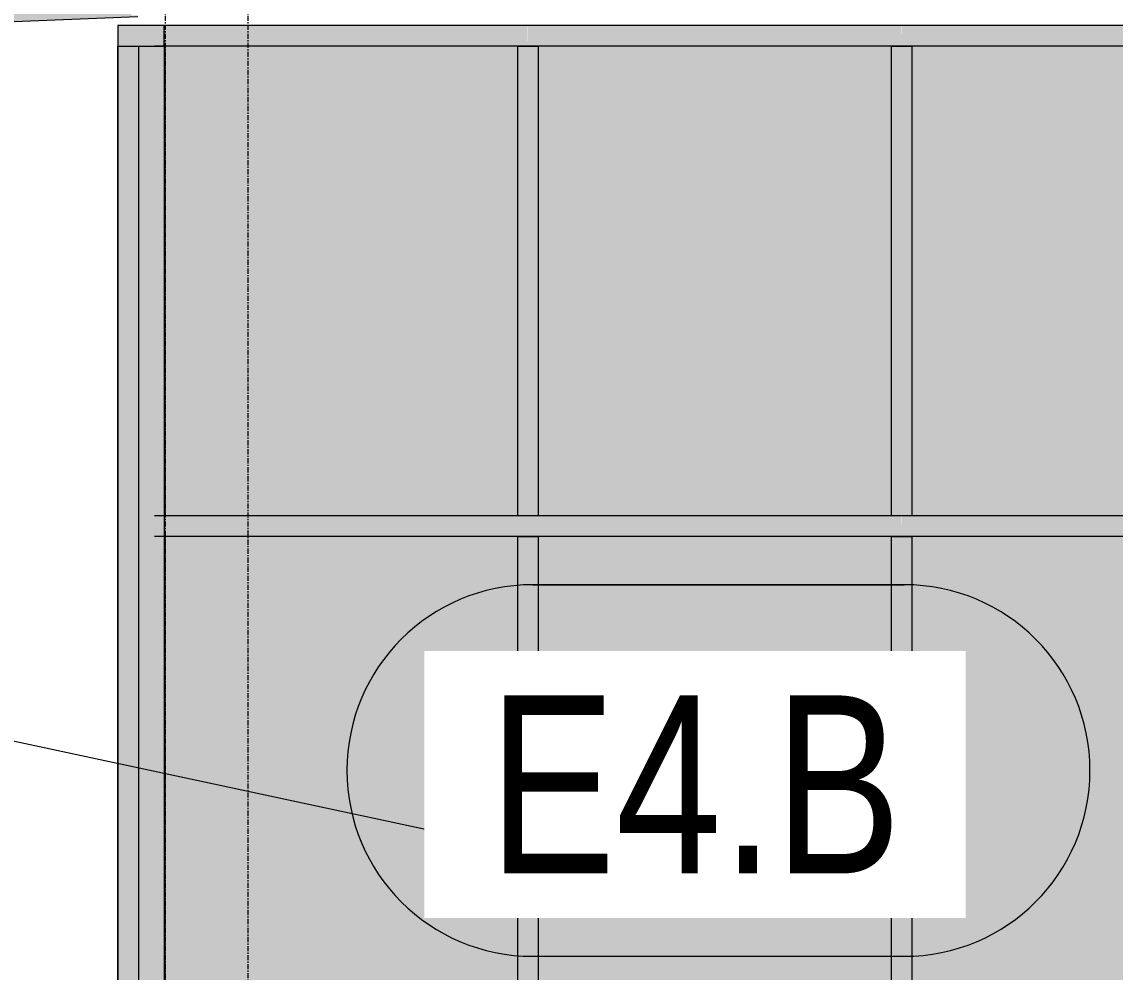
# Model space of a CAD drawing. Header units: inches. Extents: x 20273 to 40654, y -355 to 835.
# Drawn here: x 31395.8 to 31501.7, y 53.8 to 145.9 of the extents above; entities that cross this region are included whole.
import ezdxf

# ---------------------------------------------------------------- set-up
doc = ezdxf.new("R2010")
doc.units = ezdxf.units.IN
doc.header["$MEASUREMENT"] = 0
doc.linetypes.add('Grid Line 1_2_', pattern=[0.875, 0.5, -0.125, 0.125, -0.125])
for name, color, linetype, lineweight in [('A-ANNO-KEYN', 231, 'Continuous', 9), ('A-GLAZ-CURT', 52, 'Continuous', 13), ('A-GLAZ-CWMG', 51, 'Continuous', 13), ('A-WALL-IDEN', 211, 'Continuous', 9), ('S-BEAM', 12, 'Continuous', 13), ('S-GRID', 1, 'Continuous', 9)]:
    doc.layers.add(name, color=color, linetype=linetype, lineweight=lineweight)
doc.styles.add('Century Gothic', font='GOTHIC.TTF', dxfattribs={"width": 0.8, "height": 17.245342})

# ---------------------------------------------------------------- blocks, each defined once
blk = doc.blocks.new('Rectangular Mullion - Exterior 2_ x 4_5_-1274970-Elevation - East')
at = {"layer": 'A-GLAZ-CWMG'}
blk.add_hatch(color=256, dxfattribs=at).paths.add_polyline_path([(-22799.93, 143.5), (-22795.43, 143.5), (-22795.43, 145.5), (-22799.93, 145.5)], flags=0)
for p, q in [((-22799.93, 145.5), (-22799.93, 143.5)), ((-22795.43, 145.5), (-22799.93, 145.5)), ((-22795.43, 143.5), (-22795.43, 145.5)), ((-22799.93, 143.5), (-22795.43, 143.5))]:
    blk.add_line(p, q, dxfattribs=at)
blk = doc.blocks.new('Rectangular Mullion - Exterior 2_ x 4_5_-1142350-Elevation - East')
at = {"layer": 'A-GLAZ-CWMG'}
blk.add_hatch(color=256, dxfattribs=at).paths.add_polyline_path([(-22799.93, 2), (-22795.43, 2), (-22795.43, 97), (-22799.93, 97), (-22799.93, 8.09)], flags=0)
for p, q in [((-22799.93, 2), (-22799.93, 97)), ((-22795.43, 97), (-22795.43, 2)), ((-22795.43, 2), (-22799.93, 2))]:
    blk.add_line(p, q, dxfattribs=at)
blk = doc.blocks.new('Rectangular Mullion - Exterior 2_ x 4_5_-1142351-Elevation - East')
at = {"layer": 'A-GLAZ-CWMG'}
blk.add_hatch(color=256, dxfattribs=at).paths.add_polyline_path([(-22795.43, 97), (-22795.43, 143.5), (-22799.93, 143.5), (-22799.93, 97)], flags=0)
for p, q in [((-22799.93, 143.5), (-22795.43, 143.5)), ((-22799.93, 97), (-22799.93, 143.5)), ((-22795.43, 143.5), (-22795.43, 97))]:
    blk.add_line(p, q, dxfattribs=at)
blk = doc.blocks.new('System Panel - INSULATED LOW-E GLAZING _SEE ELEVATIONS FOR U-FACTOR_ SHGC_ _ LT_-1142335-Elevation - East')
at = {"layer": 'A-GLAZ-CURT'}
blk.add_hatch(color=256, dxfattribs=at).paths.add_polyline_path([(-22689.93, 2), (-22689.93, 96), (-22722.99, 96), (-22722.99, 2)], flags=0)
blk = doc.blocks.new('System Panel - INSULATED LOW-E GLAZING _SEE ELEVATIONS FOR U-FACTOR_ SHGC_ _ LT_-827433-Elevation - East')
at = {"layer": 'A-GLAZ-CURT'}
blk.add_hatch(color=256, dxfattribs=at).paths.add_polyline_path([(-22762.76, 2), (-22761.18, 2), (-22761.18, 96), (-22795.37, 96), (-22795.37, 2), (-22782.13, 2)], flags=0)
blk.add_line((-22795.37, 96), (-22795.37, 2), dxfattribs=at)
blk = doc.blocks.new('System Panel - INSULATED LOW-E GLAZING _SEE ELEVATIONS FOR U-FACTOR_ SHGC_ _ LT_-1142337-Elevation - East')
at = {"layer": 'A-GLAZ-CURT'}
blk.add_hatch(color=256, dxfattribs=at).paths.add_polyline_path([(-22689.93, 98), (-22689.93, 143.5), (-22722.99, 143.5), (-22722.99, 98)], flags=0)
blk = doc.blocks.new('System Panel - INSULATED LOW-E GLAZING _SEE ELEVATIONS FOR U-FACTOR_ SHGC_ _ LT_-1142338-Elevation - East')
at = {"layer": 'A-GLAZ-CURT'}
blk.add_hatch(color=256, dxfattribs=at).paths.add_polyline_path([(-22761.18, 98), (-22761.18, 143.5), (-22795.37, 143.5), (-22795.37, 98)], flags=0)
blk.add_line((-22795.37, 143.5), (-22795.37, 98), dxfattribs=at)
blk = doc.blocks.new('Rectangular Mullion - Exterior 2_ x 4_5_-769201-Elevation - East')
at = {"layer": 'A-GLAZ-CWMG'}
blk.add_hatch(color=256, dxfattribs=at).paths.add_polyline_path([(-22760.18, 143.5), (-22723.99, 143.5), (-22724.03, 145.5), (-22760.18, 145.5)], flags=0)
for p, q in [((-22723.99, 145.5), (-22760.18, 145.5)), ((-22723.99, 143.5), (-22760.18, 143.5))]:
    blk.add_line(p, q, dxfattribs=at)
blk = doc.blocks.new('Rectangular Mullion - Exterior 2_ x 4_5_-1142339-Elevation - East')
at = {"layer": 'A-GLAZ-CWMG'}
blk.add_hatch(color=256, dxfattribs=at).paths.add_polyline_path([(-22799.93, 2), (-22797.93, 2), (-22797.93, 97), (-22799.93, 97), (-22799.93, 8.09)], flags=0)
for p, q in [((-22799.93, 97), (-22799.93, 2)), ((-22797.93, 97), (-22797.93, 2)), ((-22797.93, 2), (-22799.93, 2))]:
    blk.add_line(p, q, dxfattribs=at)
blk = doc.blocks.new('Rectangular Mullion - Exterior 2_ x 4_5_-1142340-Elevation - East')
at = {"layer": 'A-GLAZ-CWMG'}
blk.add_hatch(color=256, dxfattribs=at).paths.add_polyline_path([(-22797.93, 97), (-22797.93, 143.5), (-22799.93, 143.5), (-22799.93, 97)], flags=0)
for p, q in [((-22799.93, 143.5), (-22797.93, 143.5)), ((-22799.93, 143.5), (-22799.93, 97)), ((-22797.93, 143.5), (-22797.93, 97))]:
    blk.add_line(p, q, dxfattribs=at)
blk = doc.blocks.new('Rectangular Mullion - Exterior 2_ x 4_5_-1135295-Elevation - East')
at = {"layer": 'A-GLAZ-CWMG'}
blk.add_hatch(color=256, dxfattribs=at).paths.add_polyline_path([(-22689.93, 96), (-22689.93, 98), (-22723.99, 98), (-22723.99, 96)], flags=0)
for p, q in [((-22689.93, 98), (-22723.99, 98)), ((-22689.93, 98), (-22689.93, 96)), ((-22689.93, 96), (-22723.99, 96))]:
    blk.add_line(p, q, dxfattribs=at)
blk = doc.blocks.new('Rectangular Mullion - Exterior 2_ x 4_5_-769423-Elevation - East')
at = {"layer": 'A-GLAZ-CWMG'}
blk.add_hatch(color=256, dxfattribs=at).paths.add_polyline_path([(-22760.18, 96), (-22760.18, 98), (-22796.37, 98), (-22796.37, 96)], flags=0)
for p, q in [((-22760.18, 98), (-22796.37, 98)), ((-22760.18, 96), (-22796.37, 96))]:
    blk.add_line(p, q, dxfattribs=at)
blk = doc.blocks.new('Rectangular Mullion - Exterior 2_ x 4_5_-1115231-Elevation - East')
at = {"layer": 'A-GLAZ-CWMG'}
blk.add_hatch(color=256, dxfattribs=at).paths.add_polyline_path([(-22759.18, 2), (-22759.18, 96), (-22761.18, 96), (-22761.18, 2)], flags=0)
for p, q in [((-22761.18, 96), (-22759.18, 96)), ((-22761.18, 96), (-22761.18, 2)), ((-22759.18, 96), (-22759.18, 2)), ((-22759.18, 2), (-22761.18, 2))]:
    blk.add_line(p, q, dxfattribs=at)
blk = doc.blocks.new('Rectangular Mullion - Exterior 2_ x 4_5_-1142334-Elevation - East')
at = {"layer": 'A-GLAZ-CWMG'}
blk.add_hatch(color=256, dxfattribs=at).paths.add_polyline_path([(-22759.18, 98), (-22759.18, 143.5), (-22761.18, 143.5), (-22761.18, 98)], flags=0)
for p, q in [((-22761.18, 143.5), (-22759.18, 143.5)), ((-22761.18, 143.5), (-22761.18, 98)), ((-22759.18, 143.5), (-22759.18, 98)), ((-22759.18, 98), (-22761.18, 98))]:
    blk.add_line(p, q, dxfattribs=at)
blk = doc.blocks.new('System Panel - INSULATED LOW-E GLAZING _SEE ELEVATIONS FOR U-FACTOR_ SHGC_ _ LT_-V30-Elevation - East')
at = {"layer": 'A-GLAZ-CURT'}
blk.add_hatch(color=256, dxfattribs=at).paths.add_polyline_path([(-22724.99, 2), (-22724.99, 96), (-22759.18, 96), (-22759.18, 2)], flags=0)
blk = doc.blocks.new('System Panel - INSULATED LOW-E GLAZING _SEE ELEVATIONS FOR U-FACTOR_ SHGC_ _ LT_-V31-Elevation - East')
at = {"layer": 'A-GLAZ-CURT'}
blk.add_hatch(color=256, dxfattribs=at).paths.add_polyline_path([(-22724.99, 98), (-22724.99, 143.5), (-22759.18, 143.5), (-22759.18, 98)], flags=0)
blk = doc.blocks.new('Rectangular Mullion - Exterior 2_ x 4_5_-1135297-Elevation - East')
at = {"layer": 'A-GLAZ-CWMG'}
blk.add_hatch(color=256, dxfattribs=at).paths.add_polyline_path([(-22687.93, 143.5), (-22687.93, 145.5), (-22723.99, 145.5), (-22723.99, 143.5)], flags=0)
for p, q in [((-22687.93, 145.5), (-22723.99, 145.5)), ((-22687.93, 145.5), (-22687.93, 143.5)), ((-22687.93, 143.5), (-22723.99, 143.5))]:
    blk.add_line(p, q, dxfattribs=at)
blk = doc.blocks.new('Rectangular Mullion - Exterior 2_ x 4_5_-1135298-Elevation - East')
at = {"layer": 'A-GLAZ-CWMG'}
blk.add_hatch(color=256, dxfattribs=at).paths.add_polyline_path([(-22760.18, 96), (-22723.99, 96), (-22724.03, 98), (-22760.18, 98)], flags=0)
for p, q in [((-22723.99, 98), (-22760.18, 98)), ((-22723.99, 96), (-22760.18, 96))]:
    blk.add_line(p, q, dxfattribs=at)
blk = doc.blocks.new('Rectangular Mullion - Exterior 2_ x 4_5_-827464-Elevation - East')
at = {"layer": 'A-GLAZ-CWMG'}
blk.add_hatch(color=256, dxfattribs=at).paths.add_polyline_path([(-22722.99, 2), (-22722.99, 96), (-22724.99, 96), (-22724.99, 2), (-22724.03, 2)], flags=0)
for p, q in [((-22724.99, 96), (-22722.99, 96)), ((-22724.99, 96), (-22724.99, 2)), ((-22722.99, 96), (-22722.99, 2)), ((-22722.99, 2), (-22724.99, 2))]:
    blk.add_line(p, q, dxfattribs=at)
blk = doc.blocks.new('Rectangular Mullion - Exterior 2_ x 4_5_-1142356-Elevation - East')
at = {"layer": 'A-GLAZ-CWMG'}
blk.add_hatch(color=256, dxfattribs=at).paths.add_polyline_path([(-22724.99, 98), (-22722.99, 98), (-22722.99, 143.5), (-22724.99, 143.5), (-22724.99, 115.51)], flags=0)
for p, q in [((-22724.99, 143.5), (-22722.99, 143.5)), ((-22724.99, 143.5), (-22724.99, 98)), ((-22722.99, 143.5), (-22722.99, 98)), ((-22722.99, 98), (-22724.99, 98))]:
    blk.add_line(p, q, dxfattribs=at)
blk = doc.blocks.new('Dimension Lumber - 5_5 x 7_5 Glulam-1730133-Elevation - East')
at = {"layer": 'S-BEAM'}
blk.add_hatch(color=256, dxfattribs=at).paths.add_polyline_path([(-22878.98, 143.01), (-22797.99, 146.39), (-22797.99, 146.5), (-22798.62, 146.5), (-22798.62, 153.75), (-22797.99, 153.75), (-22797.99, 153.89), (-22879.29, 150.51)], flags=0)
for p, q in [((-22879.29, 150.51), (-22797.99, 153.89)), ((-22878.98, 143.01), (-22879.29, 150.51)), ((-22878.98, 143.01), (-22797.99, 146.39))]:
    blk.add_line(p, q, dxfattribs=at)
blk = doc.blocks.new('Wall Tag - 1_4_-1369832-Elevation - East')
at = {"layer": 'A-WALL-IDEN', "color": 153}
for p, q in [((-21033.47, 164.65), (-20997.47, 164.65)), ((-20997.47, 164.65), (-21033.47, 164.65)), ((-21033.47, 128.65), (-20997.47, 128.65)), ((-21033.47, 128.65), (-20997.47, 128.65))]:
    blk.add_line(p, q, dxfattribs=at)
for centre, start, end in [((-21033.47, 146.65), 90, 270), ((-21033.47, 146.65), 90, 270), ((-20997.47, 146.65), 270, 90), ((-20997.47, 146.65), 270, 90)]:
    blk.add_arc(centre, 18, start, end, dxfattribs=at)

msp = doc.modelspace()

# ---------------------------------------------------------------- linework, layer by layer
at = {"layer": 'A-ANNO-KEYN', "color": 153}
msp.add_line((31463.11, 61.6), (31247.88, 107.63), dxfattribs=at)
at = {"layer": 'S-GRID', "linetype": 'Grid Line 1_2_'}
for p, q in [((31409.72, -273.16), (31409.72, 738.66)), ((31409.72, -273.16), (31409.72, 738.66)), ((31417.72, -273.16), (31417.72, 738.66)), ((31417.72, -273.16), (31417.72, 738.66))]:
    msp.add_line(p, q, dxfattribs=at)

# ---------------------------------------------------------------- block references
at = {"layer": 'A-GLAZ-CURT'}
for name in ['System Panel - INSULATED LOW-E GLAZING _SEE ELEVATIONS FOR U-FACTOR_ SHGC_ _ LT_-1142338-Elevation - East', 'System Panel - INSULATED LOW-E GLAZING _SEE ELEVATIONS FOR U-FACTOR_ SHGC_ _ LT_-V31-Elevation - East', 'System Panel - INSULATED LOW-E GLAZING _SEE ELEVATIONS FOR U-FACTOR_ SHGC_ _ LT_-1142337-Elevation - East', 'System Panel - INSULATED LOW-E GLAZING _SEE ELEVATIONS FOR U-FACTOR_ SHGC_ _ LT_-827433-Elevation - East', 'System Panel - INSULATED LOW-E GLAZING _SEE ELEVATIONS FOR U-FACTOR_ SHGC_ _ LT_-V30-Elevation - East', 'System Panel - INSULATED LOW-E GLAZING _SEE ELEVATIONS FOR U-FACTOR_ SHGC_ _ LT_-1142335-Elevation - East']:
    msp.add_blockref(name, (54205.02, 0), dxfattribs=at)
at = {"layer": 'A-GLAZ-CWMG'}
for name, p in [('Rectangular Mullion - Exterior 2_ x 4_5_-1274970-Elevation - East', (54205.02, 0)), ('Rectangular Mullion - Exterior 2_ x 4_5_-769201-Elevation - East', (54168.83, 0)), ('Rectangular Mullion - Exterior 2_ x 4_5_-769201-Elevation - East', (54205.02, 0)), ('Rectangular Mullion - Exterior 2_ x 4_5_-1135297-Elevation - East', (54205.02, 0)), ('Rectangular Mullion - Exterior 2_ x 4_5_-1142351-Elevation - East', (54205.02, 0)), ('Rectangular Mullion - Exterior 2_ x 4_5_-1142340-Elevation - East', (54205.02, 0)), ('Rectangular Mullion - Exterior 2_ x 4_5_-1142334-Elevation - East', (54205.02, 0)), ('Rectangular Mullion - Exterior 2_ x 4_5_-1142356-Elevation - East', (54205.02, 0)), ('Rectangular Mullion - Exterior 2_ x 4_5_-769423-Elevation - East', (54205.02, 0)), ('Rectangular Mullion - Exterior 2_ x 4_5_-1135298-Elevation - East', (54205.02, 0)), ('Rectangular Mullion - Exterior 2_ x 4_5_-1135295-Elevation - East', (54205.02, 0)), ('Rectangular Mullion - Exterior 2_ x 4_5_-1142350-Elevation - East', (54205.02, 0)), ('Rectangular Mullion - Exterior 2_ x 4_5_-1142339-Elevation - East', (54205.02, 0)), ('Rectangular Mullion - Exterior 2_ x 4_5_-1115231-Elevation - East', (54205.02, 0)), ('Rectangular Mullion - Exterior 2_ x 4_5_-827464-Elevation - East', (54205.02, 0))]:
    msp.add_blockref(name, p, dxfattribs=at)
at = {"layer": 'A-WALL-IDEN', "color": 153}
msp.add_blockref('Wall Tag - 1_4_-1369832-Elevation - East', (52478.77, -73.31), dxfattribs=at)
at = {"layer": 'S-BEAM'}
msp.add_blockref('Dimension Lumber - 5_5 x 7_5 Glulam-1730133-Elevation - East', (54205.02, 0), dxfattribs=at)

# ---------------------------------------------------------------- next in the draw order: texts
at = {"layer": 'A-WALL-IDEN', "insert": (31461.03, 80.62), "char_height": 17.245, "width": 43.848, "attachment_point": 2, "line_spacing_factor": 0.984117, "style": 'Century Gothic', "bg_fill": 3, "box_fill_scale": 1.25, "bg_fill_color": 0, "bg_fill_transparency": 0}
msp.add_mtext('E4.B', dxfattribs=at)

doc.saveas('drawing.dxf')
